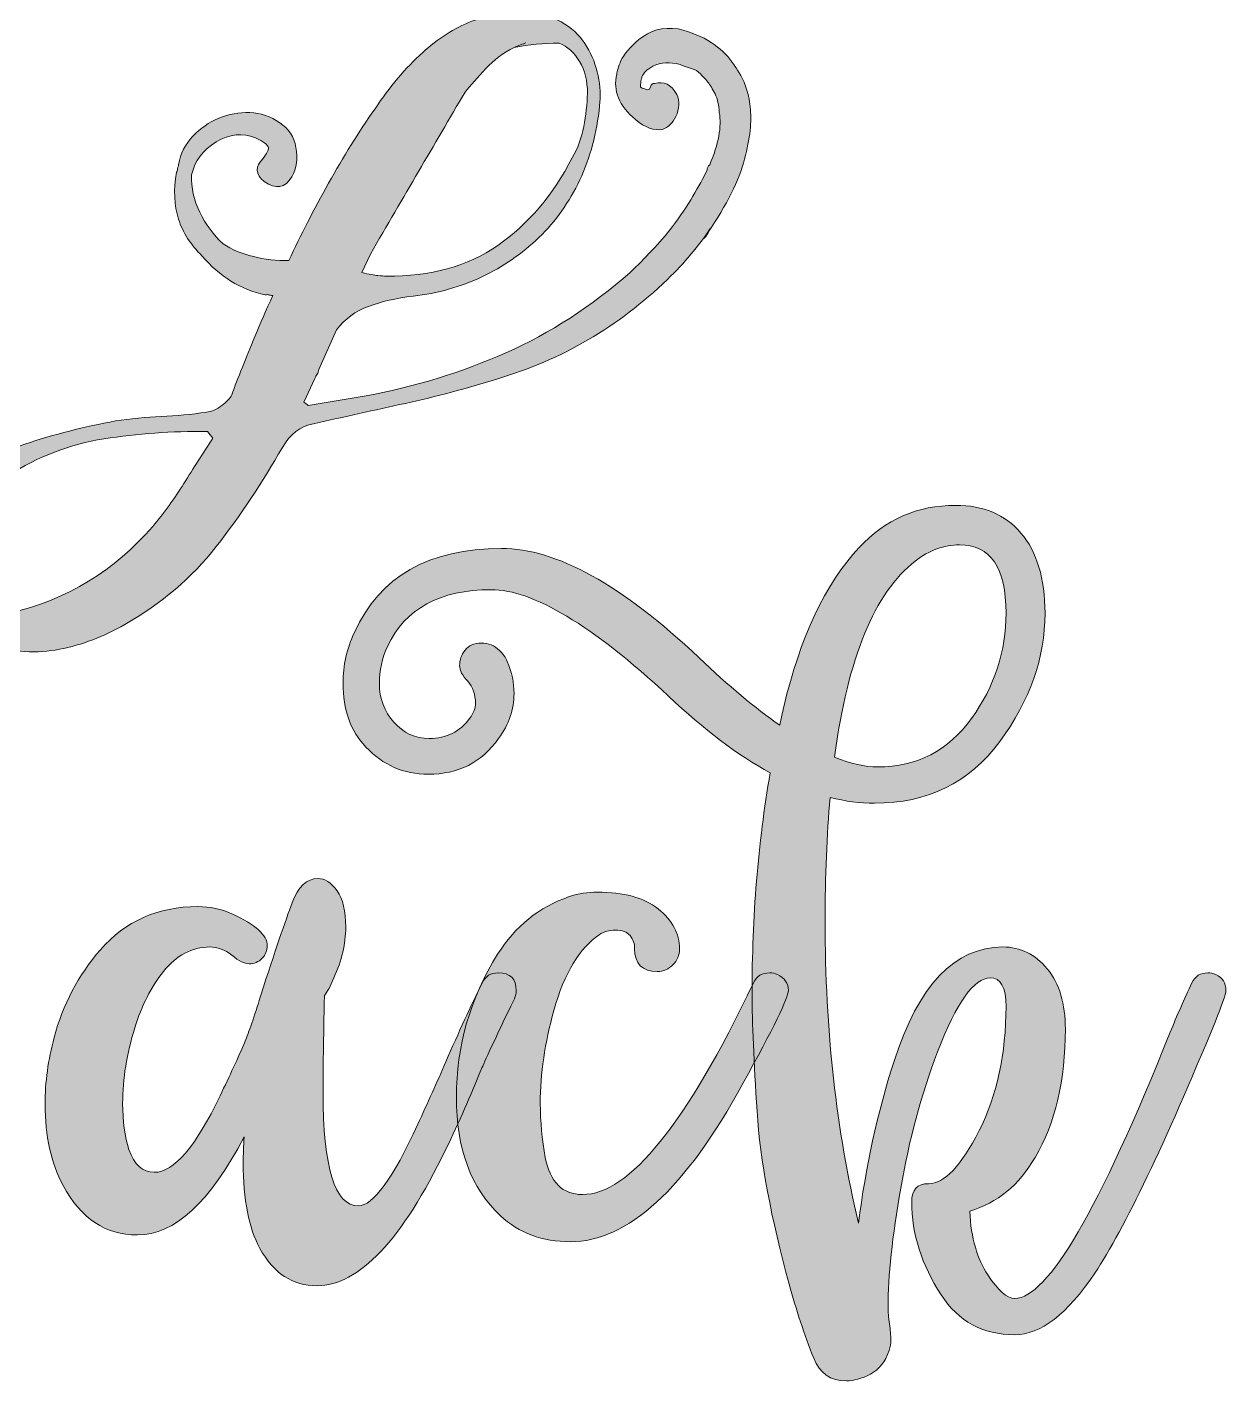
# Model space of a CAD drawing. Header units: inches. Extents: x 0.15 to 5.85, y -5.64 to -0.36.
# Drawn here: x 4.199 to 5.807, y -5.554 to -3.738 of the extents above; entities that cross this region are included whole.
import ezdxf

# ---------------------------------------------------------------- set-up
doc = ezdxf.new("R2010")
doc.units = ezdxf.units.IN
doc.header["$MEASUREMENT"] = 0
doc.layers.add('Layer 1', color=7, linetype='Continuous')

# ---------------------------------------------------------------- blocks, each defined once
blk = doc.blocks.new('block 6')
at = {"layer": 'Layer 1', "true_color": 0x231f20}
h = blk.add_hatch(color=250, dxfattribs=at)
h.dxf.hatch_style = 2
edge = h.paths.add_edge_path()
edge.add_spline(control_points=[(5.2692, -4.9382), (5.2692, -5.0835), (5.2844, -5.2185), (5.3142, -5.3426), (5.3234, -5.2678), (5.3392, -5.1954), (5.3617, -5.1255), (5.3945, -5.0233), (5.4431, -4.9722), (5.5076, -4.9722), (5.5313, -4.9722), (5.5508, -4.9819), (5.5672, -5.0014), (5.5836, -5.0215), (5.5915, -5.0482), (5.5915, -5.0823), (5.5915, -5.151), (5.5782, -5.2082), (5.5508, -5.2544), (5.5295, -5.2915), (5.5003, -5.3152), (5.4632, -5.3267), (5.465, -5.3626), (5.4736, -5.3912), (5.4875, -5.4119), (5.5015, -5.4332), (5.5131, -5.4435), (5.5234, -5.4435), (5.5678, -5.4435), (5.6371, -5.3243), (5.732, -5.0866), (5.7411, -5.0641), (5.7509, -5.0422), (5.7612, -5.0203), (5.7654, -5.0112), (5.7728, -5.0069), (5.7825, -5.0069), (5.7861, -5.0069), (5.7898, -5.0075), (5.7934, -5.0093), (5.8026, -5.0136), (5.8068, -5.0203), (5.8068, -5.0306), (5.8068, -5.0349), (5.8019, -5.0494), (5.7922, -5.0732), (5.7247, -5.2368), (5.6712, -5.3492), (5.6311, -5.4095), (5.594, -5.4648), (5.5581, -5.4922), (5.5234, -5.4922), (5.4809, -5.4922), (5.448, -5.4745), (5.4249, -5.4386), (5.3988, -5.3985), (5.3854, -5.3571), (5.3854, -5.314), (5.3854, -5.2976), (5.3927, -5.2897), (5.4079, -5.2897), (5.4292, -5.2897), (5.4517, -5.2659), (5.476, -5.2185), (5.4997, -5.1717), (5.5119, -5.1157), (5.5119, -5.0519), (5.5119, -5.0263), (5.5046, -5.0136), (5.4906, -5.0136), (5.4693, -5.0136), (5.4456, -5.0464), (5.42, -5.1127), (5.3982, -5.1705), (5.3817, -5.2313), (5.3708, -5.2957), (5.3592, -5.3608), (5.3538, -5.4137), (5.3538, -5.455), (5.3538, -5.4618), (5.3544, -5.469), (5.3556, -5.4775), (5.3568, -5.4861), (5.3574, -5.4934), (5.3574, -5.4988), (5.3574, -5.5037), (5.3568, -5.5086), (5.355, -5.5134), (5.3501, -5.5286), (5.3416, -5.539), (5.3301, -5.5451), (5.3185, -5.5511), (5.3076, -5.5542), (5.2978, -5.5542), (5.2765, -5.5542), (5.2619, -5.5438), (5.254, -5.5238), (5.2413, -5.4915), (5.2303, -5.4587), (5.2212, -5.4246), (5.1969, -5.3365), (5.1823, -5.2586), (5.178, -5.1924), (5.1738, -5.1261), (5.1713, -5.0732), (5.1713, -5.0349), (5.1713, -4.9321), (5.1792, -4.8336), (5.1956, -4.7387), (5.1525, -4.715), (5.1069, -4.6809), (5.0594, -4.6359), (4.9567, -4.5404), (4.877, -4.493), (4.8217, -4.493), (4.7524, -4.493), (4.7061, -4.5186), (4.6824, -4.569), (4.6751, -4.5848), (4.6715, -4.6013), (4.6715, -4.6189), (4.6715, -4.639), (4.6782, -4.6566), (4.6909, -4.6706), (4.7037, -4.6852), (4.7195, -4.6925), (4.7384, -4.6925), (4.7615, -4.6925), (4.7797, -4.6834), (4.7925, -4.6657), (4.798, -4.6584), (4.8004, -4.6517), (4.8004, -4.6456), (4.8004, -4.6335), (4.7967, -4.6238), (4.79, -4.6159), (4.7828, -4.6079), (4.7791, -4.6013), (4.7791, -4.5946), (4.7791, -4.5873), (4.7815, -4.5806), (4.7864, -4.5739), (4.7913, -4.5678), (4.7986, -4.5648), (4.8083, -4.5648), (4.8174, -4.5648), (4.8259, -4.5678), (4.8326, -4.5745), (4.8375, -4.5794), (4.8411, -4.5842), (4.8429, -4.5891), (4.8491, -4.6037), (4.8521, -4.6183), (4.8521, -4.6323), (4.8521, -4.6536), (4.8454, -4.6736), (4.8314, -4.6925), (4.8089, -4.7247), (4.7773, -4.7405), (4.7371, -4.7405), (4.7043, -4.7405), (4.6764, -4.7284), (4.6532, -4.704), (4.6332, -4.6827), (4.6228, -4.6542), (4.6228, -4.6183), (4.6228, -4.5946), (4.6277, -4.5721), (4.638, -4.5502), (4.6721, -4.4754), (4.7378, -4.4377), (4.8351, -4.4377), (4.9086, -4.4377), (4.9968, -4.4863), (5.1002, -4.5842), (5.1397, -4.6219), (5.1756, -4.6517), (5.2084, -4.6749), (5.2103, -4.6663), (5.2121, -4.6584), (5.2139, -4.6499), (5.2358, -4.5569), (5.2692, -4.4857), (5.3148, -4.4365), (5.3501, -4.3988), (5.3933, -4.3799), (5.4444, -4.3799), (5.4815, -4.3799), (5.5107, -4.3921), (5.5319, -4.417), (5.5532, -4.4419), (5.5642, -4.4778), (5.5642, -4.5246), (5.5642, -4.5842), (5.5441, -4.6414), (5.5034, -4.6967), (5.4626, -4.7521), (5.4067, -4.7794), (5.3355, -4.7794), (5.3161, -4.7794), (5.2966, -4.777), (5.2759, -4.7715), (5.2717, -4.8214), (5.2692, -4.8773), (5.2692, -4.9382)], knot_values=[0, 0, 0, 0, 1, 1, 1, 2, 2, 2, 3, 3, 3, 4, 4, 4, 5, 5, 5, 6, 6, 6, 7, 7, 7, 8, 8, 8, 9, 9, 9, 10, 10, 10, 11, 11, 11, 12, 12, 12, 13, 13, 13, 14, 14, 14, 15, 15, 15, 16, 16, 16, 17, 17, 17, 18, 18, 18, 19, 19, 19, 20, 20, 20, 21, 21, 21, 22, 22, 22, 23, 23, 23, 24, 24, 24, 25, 25, 25, 26, 26, 26, 27, 27, 27, 28, 28, 28, 29, 29, 29, 30, 30, 30, 31, 31, 31, 32, 32, 32, 33, 33, 33, 34, 34, 34, 35, 35, 35, 36, 36, 36, 37, 37, 37, 38, 38, 38, 39, 39, 39, 40, 40, 40, 41, 41, 41, 42, 42, 42, 43, 43, 43, 44, 44, 44, 45, 45, 45, 46, 46, 46, 47, 47, 47, 48, 48, 48, 49, 49, 49, 50, 50, 50, 51, 51, 51, 52, 52, 52, 53, 53, 53, 54, 54, 54, 55, 55, 55, 56, 56, 56, 57, 57, 57, 58, 58, 58, 59, 59, 59, 60, 60, 60, 61, 61, 61, 62, 62, 62, 63, 63, 63, 64, 64, 64, 65, 65, 65, 66, 66, 66, 67, 67, 67, 68, 68, 68, 68], degree=3, periodic=1)
edge = h.paths.add_edge_path()
edge.add_spline(control_points=[(5.4493, -4.4328), (5.4292, -4.4328), (5.4091, -4.4401), (5.3902, -4.4547), (5.3355, -4.4973), (5.2997, -4.5842), (5.282, -4.7174), (5.3033, -4.7265), (5.3228, -4.7308), (5.3398, -4.7308), (5.3927, -4.7308), (5.4346, -4.7089), (5.4656, -4.6657), (5.4967, -4.6226), (5.5119, -4.5751), (5.5119, -4.5246), (5.5119, -4.4632), (5.4912, -4.4328), (5.4493, -4.4328)], knot_values=[0, 0, 0, 0, 1, 1, 1, 2, 2, 2, 3, 3, 3, 4, 4, 4, 5, 5, 5, 6, 6, 6, 6], degree=3, periodic=1)
h = blk.add_hatch(color=250, dxfattribs=at)
h.dxf.hatch_style = 2
edge = h.paths.add_edge_path()
edge.add_spline(control_points=[(4.5114, -5.3766), (4.4962, -5.3492), (4.4889, -5.3109), (4.4889, -5.2617), (4.4889, -5.2507), (4.4895, -5.2392), (4.4901, -5.227), (4.4445, -5.3146), (4.3965, -5.3584), (4.3472, -5.3584), (4.3041, -5.3584), (4.2712, -5.3365), (4.2475, -5.2921), (4.2311, -5.2617), (4.2232, -5.2252), (4.2232, -5.1832), (4.2232, -5.1534), (4.2274, -5.1236), (4.2353, -5.0938), (4.2469, -5.0494), (4.2676, -5.0105), (4.2974, -4.9759), (4.3308, -4.9376), (4.374, -4.9181), (4.4281, -4.9181), (4.4445, -4.9181), (4.4597, -4.9211), (4.4737, -4.9278), (4.5053, -4.9424), (4.5212, -4.9564), (4.5212, -4.9704), (4.5212, -4.9771), (4.5187, -4.9825), (4.5145, -4.9874), (4.5096, -4.9923), (4.5035, -4.9947), (4.4968, -4.9947), (4.4908, -4.9947), (4.4828, -4.9911), (4.4737, -4.9832), (4.4646, -4.9759), (4.4543, -4.9722), (4.4439, -4.9722), (4.4202, -4.9722), (4.3995, -4.9832), (4.3819, -5.005), (4.3655, -5.0257), (4.3527, -5.0507), (4.3436, -5.0805), (4.3326, -5.1151), (4.3272, -5.1492), (4.3272, -5.182), (4.3272, -5.2057), (4.3302, -5.2264), (4.3357, -5.244), (4.3424, -5.2641), (4.3539, -5.2744), (4.3697, -5.2744), (4.3959, -5.2744), (4.4251, -5.2404), (4.4579, -5.1717), (4.4707, -5.1449), (4.4822, -5.1206), (4.4914, -5.0987), (4.4962, -5.0872), (4.5035, -5.0665), (4.5126, -5.0367), (4.5315, -4.9777), (4.5455, -4.937), (4.5546, -4.9132), (4.5625, -4.8913), (4.5741, -4.8804), (4.5893, -4.8804), (4.5984, -4.8804), (4.6069, -4.8859), (4.6148, -4.8968), (4.6227, -4.9077), (4.6264, -4.9242), (4.6264, -4.9455), (4.6264, -4.968), (4.6209, -4.9905), (4.6105, -5.0136), (4.6057, -5.0251), (4.6014, -5.033), (4.5978, -5.0373), (4.5966, -5.0963), (4.596, -5.1395), (4.596, -5.1662), (4.596, -5.2684), (4.6117, -5.3194), (4.6434, -5.3194), (4.6628, -5.3194), (4.6896, -5.283), (4.723, -5.21), (4.7358, -5.182), (4.7486, -5.154), (4.7607, -5.1261), (4.7778, -5.0866), (4.7942, -5.0513), (4.8094, -5.0203), (4.8137, -5.0112), (4.821, -5.0069), (4.8307, -5.0069), (4.8471, -5.0069), (4.855, -5.0148), (4.855, -5.0306), (4.855, -5.0342), (4.8544, -5.0379), (4.8526, -5.0416), (4.8264, -5.0957), (4.8118, -5.1273), (4.8082, -5.1364), (4.7942, -5.1711), (4.7784, -5.2069), (4.7607, -5.2434), (4.7018, -5.3657), (4.644, -5.4265), (4.588, -5.4265), (4.5552, -5.4265), (4.5297, -5.4101), (4.5114, -5.3766)], knot_values=[0, 0, 0, 0, 1, 1, 1, 2, 2, 2, 3, 3, 3, 4, 4, 4, 5, 5, 5, 6, 6, 6, 7, 7, 7, 8, 8, 8, 9, 9, 9, 10, 10, 10, 11, 11, 11, 12, 12, 12, 13, 13, 13, 14, 14, 14, 15, 15, 15, 16, 16, 16, 17, 17, 17, 18, 18, 18, 19, 19, 19, 20, 20, 20, 21, 21, 21, 22, 22, 22, 23, 23, 23, 24, 24, 24, 25, 25, 25, 26, 26, 26, 27, 27, 27, 28, 28, 28, 29, 29, 29, 30, 30, 30, 31, 31, 31, 32, 32, 32, 33, 33, 33, 34, 34, 34, 35, 35, 35, 36, 36, 36, 37, 37, 37, 38, 38, 38, 39, 39, 39, 40, 40, 40, 40], degree=3, periodic=1)
h = blk.add_hatch(color=250, dxfattribs=at)
h.dxf.hatch_style = 2
edge = h.paths.add_edge_path()
edge.add_spline(control_points=[(4.8338, -5.3328), (4.7943, -5.2957), (4.7748, -5.2428), (4.7748, -5.1735), (4.7748, -5.1054), (4.793, -5.0416), (4.8301, -4.9819), (4.8539, -4.9442), (4.8855, -4.9187), (4.9262, -4.9047), (4.9384, -4.9005), (4.9512, -4.8986), (4.9639, -4.8986), (4.9986, -4.8986), (5.026, -4.9059), (5.0454, -4.9211), (5.0643, -4.9364), (5.074, -4.9546), (5.074, -4.9746), (5.074, -4.9832), (5.071, -4.9905), (5.0655, -4.9959), (5.0594, -5.002), (5.0521, -5.005), (5.0442, -5.005), (5.0241, -5.005), (5.0138, -4.9947), (5.0138, -4.9746), (5.0138, -4.968), (5.012, -4.9625), (5.0077, -4.957), (5.0035, -4.9521), (4.9974, -4.9497), (4.9882, -4.9497), (4.9797, -4.9497), (4.9725, -4.9515), (4.9663, -4.9558), (4.9402, -4.9734), (4.9195, -5.0069), (4.9056, -5.0573), (4.8934, -5.1005), (4.8873, -5.1425), (4.8873, -5.182), (4.8873, -5.2063), (4.8897, -5.2307), (4.894, -5.2544), (4.9007, -5.2878), (4.9171, -5.3042), (4.9439, -5.3042), (5.0065, -5.3042), (5.0831, -5.2094), (5.1731, -5.0203), (5.1774, -5.0112), (5.1847, -5.0069), (5.195, -5.0069), (5.1987, -5.0069), (5.2023, -5.0075), (5.2053, -5.0093), (5.2151, -5.0136), (5.22, -5.0209), (5.22, -5.0306), (5.22, -5.0397), (5.1999, -5.0817), (5.1591, -5.1552), (5.0819, -5.2969), (5.0047, -5.3675), (4.9274, -5.3675), (4.8903, -5.3675), (4.8587, -5.3559), (4.8338, -5.3328)], knot_values=[0, 0, 0, 0, 1, 1, 1, 2, 2, 2, 3, 3, 3, 4, 4, 4, 5, 5, 5, 6, 6, 6, 7, 7, 7, 8, 8, 8, 9, 9, 9, 10, 10, 10, 11, 11, 11, 12, 12, 12, 13, 13, 13, 14, 14, 14, 15, 15, 15, 16, 16, 16, 17, 17, 17, 18, 18, 18, 19, 19, 19, 20, 20, 20, 21, 21, 21, 22, 22, 22, 23, 23, 23, 23], degree=3, periodic=1)
at = {"layer": 'Layer 1', "lineweight": 0}
for points, knots in [([(5.2692, -4.9382), (5.2692, -5.0835), (5.2844, -5.2185), (5.3142, -5.3426), (5.3234, -5.2678), (5.3392, -5.1954), (5.3617, -5.1255), (5.3945, -5.0233), (5.4431, -4.9722), (5.5076, -4.9722), (5.5313, -4.9722), (5.5508, -4.9819), (5.5672, -5.0014), (5.5836, -5.0215), (5.5915, -5.0482), (5.5915, -5.0823), (5.5915, -5.151), (5.5782, -5.2082), (5.5508, -5.2544), (5.5295, -5.2915), (5.5003, -5.3152), (5.4632, -5.3267), (5.465, -5.3626), (5.4736, -5.3912), (5.4875, -5.4119), (5.5015, -5.4332), (5.5131, -5.4435), (5.5234, -5.4435), (5.5678, -5.4435), (5.6371, -5.3243), (5.732, -5.0866), (5.7411, -5.0641), (5.7509, -5.0422), (5.7612, -5.0203), (5.7654, -5.0112), (5.7728, -5.0069), (5.7825, -5.0069), (5.7861, -5.0069), (5.7898, -5.0075), (5.7934, -5.0093), (5.8026, -5.0136), (5.8068, -5.0203), (5.8068, -5.0306), (5.8068, -5.0349), (5.8019, -5.0494), (5.7922, -5.0732), (5.7247, -5.2368), (5.6712, -5.3492), (5.6311, -5.4095), (5.594, -5.4648), (5.5581, -5.4922), (5.5234, -5.4922), (5.4809, -5.4922), (5.448, -5.4745), (5.4249, -5.4386), (5.3988, -5.3985), (5.3854, -5.3571), (5.3854, -5.314), (5.3854, -5.2976), (5.3927, -5.2897), (5.4079, -5.2897), (5.4292, -5.2897), (5.4517, -5.2659), (5.476, -5.2185), (5.4997, -5.1717), (5.5119, -5.1157), (5.5119, -5.0519), (5.5119, -5.0263), (5.5046, -5.0136), (5.4906, -5.0136), (5.4693, -5.0136), (5.4456, -5.0464), (5.42, -5.1127), (5.3982, -5.1705), (5.3817, -5.2313), (5.3708, -5.2957), (5.3592, -5.3608), (5.3538, -5.4137), (5.3538, -5.455), (5.3538, -5.4618), (5.3544, -5.469), (5.3556, -5.4775), (5.3568, -5.4861), (5.3574, -5.4934), (5.3574, -5.4988), (5.3574, -5.5037), (5.3568, -5.5086), (5.355, -5.5134), (5.3501, -5.5286), (5.3416, -5.539), (5.3301, -5.5451), (5.3185, -5.5511), (5.3076, -5.5542), (5.2978, -5.5542), (5.2765, -5.5542), (5.2619, -5.5438), (5.254, -5.5238), (5.2413, -5.4915), (5.2303, -5.4587), (5.2212, -5.4246), (5.1969, -5.3365), (5.1823, -5.2586), (5.178, -5.1924), (5.1738, -5.1261), (5.1713, -5.0732), (5.1713, -5.0349), (5.1713, -4.9321), (5.1792, -4.8336), (5.1956, -4.7387), (5.1525, -4.715), (5.1069, -4.6809), (5.0594, -4.6359), (4.9567, -4.5404), (4.877, -4.493), (4.8217, -4.493), (4.7524, -4.493), (4.7061, -4.5186), (4.6824, -4.569), (4.6751, -4.5848), (4.6715, -4.6013), (4.6715, -4.6189), (4.6715, -4.639), (4.6782, -4.6566), (4.6909, -4.6706), (4.7037, -4.6852), (4.7195, -4.6925), (4.7384, -4.6925), (4.7615, -4.6925), (4.7797, -4.6834), (4.7925, -4.6657), (4.798, -4.6584), (4.8004, -4.6517), (4.8004, -4.6456), (4.8004, -4.6335), (4.7967, -4.6238), (4.79, -4.6159), (4.7828, -4.6079), (4.7791, -4.6013), (4.7791, -4.5946), (4.7791, -4.5873), (4.7815, -4.5806), (4.7864, -4.5739), (4.7913, -4.5678), (4.7986, -4.5648), (4.8083, -4.5648), (4.8174, -4.5648), (4.8259, -4.5678), (4.8326, -4.5745), (4.8375, -4.5794), (4.8411, -4.5842), (4.8429, -4.5891), (4.8491, -4.6037), (4.8521, -4.6183), (4.8521, -4.6323), (4.8521, -4.6536), (4.8454, -4.6736), (4.8314, -4.6925), (4.8089, -4.7247), (4.7773, -4.7405), (4.7371, -4.7405), (4.7043, -4.7405), (4.6764, -4.7284), (4.6532, -4.704), (4.6332, -4.6827), (4.6228, -4.6542), (4.6228, -4.6183), (4.6228, -4.5946), (4.6277, -4.5721), (4.638, -4.5502), (4.6721, -4.4754), (4.7378, -4.4377), (4.8351, -4.4377), (4.9086, -4.4377), (4.9968, -4.4863), (5.1002, -4.5842), (5.1397, -4.6219), (5.1756, -4.6517), (5.2084, -4.6749), (5.2103, -4.6663), (5.2121, -4.6584), (5.2139, -4.6499), (5.2358, -4.5569), (5.2692, -4.4857), (5.3148, -4.4365), (5.3501, -4.3988), (5.3933, -4.3799), (5.4444, -4.3799), (5.4815, -4.3799), (5.5107, -4.3921), (5.5319, -4.417), (5.5532, -4.4419), (5.5642, -4.4778), (5.5642, -4.5246), (5.5642, -4.5842), (5.5441, -4.6414), (5.5034, -4.6967), (5.4626, -4.7521), (5.4067, -4.7794), (5.3355, -4.7794), (5.3161, -4.7794), (5.2966, -4.777), (5.2759, -4.7715), (5.2717, -4.8214), (5.2692, -4.8773), (5.2692, -4.9382)], [0, 0, 0, 0, 1, 1, 1, 2, 2, 2, 3, 3, 3, 4, 4, 4, 5, 5, 5, 6, 6, 6, 7, 7, 7, 8, 8, 8, 9, 9, 9, 10, 10, 10, 11, 11, 11, 12, 12, 12, 13, 13, 13, 14, 14, 14, 15, 15, 15, 16, 16, 16, 17, 17, 17, 18, 18, 18, 19, 19, 19, 20, 20, 20, 21, 21, 21, 22, 22, 22, 23, 23, 23, 24, 24, 24, 25, 25, 25, 26, 26, 26, 27, 27, 27, 28, 28, 28, 29, 29, 29, 30, 30, 30, 31, 31, 31, 32, 32, 32, 33, 33, 33, 34, 34, 34, 35, 35, 35, 36, 36, 36, 37, 37, 37, 38, 38, 38, 39, 39, 39, 40, 40, 40, 41, 41, 41, 42, 42, 42, 43, 43, 43, 44, 44, 44, 45, 45, 45, 46, 46, 46, 47, 47, 47, 48, 48, 48, 49, 49, 49, 50, 50, 50, 51, 51, 51, 52, 52, 52, 53, 53, 53, 54, 54, 54, 55, 55, 55, 56, 56, 56, 57, 57, 57, 58, 58, 58, 59, 59, 59, 60, 60, 60, 61, 61, 61, 62, 62, 62, 63, 63, 63, 64, 64, 64, 65, 65, 65, 66, 66, 66, 67, 67, 67, 68, 68, 68, 68]), ([(5.4493, -4.4328), (5.4292, -4.4328), (5.4091, -4.4401), (5.3902, -4.4547), (5.3355, -4.4973), (5.2997, -4.5842), (5.282, -4.7174), (5.3033, -4.7265), (5.3228, -4.7308), (5.3398, -4.7308), (5.3927, -4.7308), (5.4346, -4.7089), (5.4656, -4.6657), (5.4967, -4.6226), (5.5119, -4.5751), (5.5119, -4.5246), (5.5119, -4.4632), (5.4912, -4.4328), (5.4493, -4.4328)], [0, 0, 0, 0, 1, 1, 1, 2, 2, 2, 3, 3, 3, 4, 4, 4, 5, 5, 5, 6, 6, 6, 6]), ([(4.5114, -5.3766), (4.4962, -5.3492), (4.4889, -5.3109), (4.4889, -5.2617), (4.4889, -5.2507), (4.4895, -5.2392), (4.4901, -5.227), (4.4445, -5.3146), (4.3965, -5.3584), (4.3472, -5.3584), (4.3041, -5.3584), (4.2712, -5.3365), (4.2475, -5.2921), (4.2311, -5.2617), (4.2232, -5.2252), (4.2232, -5.1832), (4.2232, -5.1534), (4.2274, -5.1236), (4.2353, -5.0938), (4.2469, -5.0494), (4.2676, -5.0105), (4.2974, -4.9759), (4.3308, -4.9376), (4.374, -4.9181), (4.4281, -4.9181), (4.4445, -4.9181), (4.4597, -4.9211), (4.4737, -4.9278), (4.5053, -4.9424), (4.5212, -4.9564), (4.5212, -4.9704), (4.5212, -4.9771), (4.5187, -4.9825), (4.5145, -4.9874), (4.5096, -4.9923), (4.5035, -4.9947), (4.4968, -4.9947), (4.4908, -4.9947), (4.4828, -4.9911), (4.4737, -4.9832), (4.4646, -4.9759), (4.4543, -4.9722), (4.4439, -4.9722), (4.4202, -4.9722), (4.3995, -4.9832), (4.3819, -5.005), (4.3655, -5.0257), (4.3527, -5.0507), (4.3436, -5.0805), (4.3326, -5.1151), (4.3272, -5.1492), (4.3272, -5.182), (4.3272, -5.2057), (4.3302, -5.2264), (4.3357, -5.244), (4.3424, -5.2641), (4.3539, -5.2744), (4.3697, -5.2744), (4.3959, -5.2744), (4.4251, -5.2404), (4.4579, -5.1717), (4.4707, -5.1449), (4.4822, -5.1206), (4.4914, -5.0987), (4.4962, -5.0872), (4.5035, -5.0665), (4.5126, -5.0367), (4.5315, -4.9777), (4.5455, -4.937), (4.5546, -4.9132), (4.5625, -4.8913), (4.5741, -4.8804), (4.5893, -4.8804), (4.5984, -4.8804), (4.6069, -4.8859), (4.6148, -4.8968), (4.6227, -4.9077), (4.6264, -4.9242), (4.6264, -4.9455), (4.6264, -4.968), (4.6209, -4.9905), (4.6105, -5.0136), (4.6057, -5.0251), (4.6014, -5.033), (4.5978, -5.0373), (4.5966, -5.0963), (4.596, -5.1395), (4.596, -5.1662), (4.596, -5.2684), (4.6117, -5.3194), (4.6434, -5.3194), (4.6628, -5.3194), (4.6896, -5.283), (4.723, -5.21), (4.7358, -5.182), (4.7486, -5.154), (4.7607, -5.1261), (4.7778, -5.0866), (4.7942, -5.0513), (4.8094, -5.0203), (4.8137, -5.0112), (4.821, -5.0069), (4.8307, -5.0069), (4.8471, -5.0069), (4.855, -5.0148), (4.855, -5.0306), (4.855, -5.0342), (4.8544, -5.0379), (4.8526, -5.0416), (4.8264, -5.0957), (4.8118, -5.1273), (4.8082, -5.1364), (4.7942, -5.1711), (4.7784, -5.2069), (4.7607, -5.2434), (4.7018, -5.3657), (4.644, -5.4265), (4.588, -5.4265), (4.5552, -5.4265), (4.5297, -5.4101), (4.5114, -5.3766)], [0, 0, 0, 0, 1, 1, 1, 2, 2, 2, 3, 3, 3, 4, 4, 4, 5, 5, 5, 6, 6, 6, 7, 7, 7, 8, 8, 8, 9, 9, 9, 10, 10, 10, 11, 11, 11, 12, 12, 12, 13, 13, 13, 14, 14, 14, 15, 15, 15, 16, 16, 16, 17, 17, 17, 18, 18, 18, 19, 19, 19, 20, 20, 20, 21, 21, 21, 22, 22, 22, 23, 23, 23, 24, 24, 24, 25, 25, 25, 26, 26, 26, 27, 27, 27, 28, 28, 28, 29, 29, 29, 30, 30, 30, 31, 31, 31, 32, 32, 32, 33, 33, 33, 34, 34, 34, 35, 35, 35, 36, 36, 36, 37, 37, 37, 38, 38, 38, 39, 39, 39, 40, 40, 40, 40]), ([(4.8338, -5.3328), (4.7943, -5.2957), (4.7748, -5.2428), (4.7748, -5.1735), (4.7748, -5.1054), (4.793, -5.0416), (4.8301, -4.9819), (4.8539, -4.9442), (4.8855, -4.9187), (4.9262, -4.9047), (4.9384, -4.9005), (4.9512, -4.8986), (4.9639, -4.8986), (4.9986, -4.8986), (5.026, -4.9059), (5.0454, -4.9211), (5.0643, -4.9364), (5.074, -4.9546), (5.074, -4.9746), (5.074, -4.9832), (5.071, -4.9905), (5.0655, -4.9959), (5.0594, -5.002), (5.0521, -5.005), (5.0442, -5.005), (5.0241, -5.005), (5.0138, -4.9947), (5.0138, -4.9746), (5.0138, -4.968), (5.012, -4.9625), (5.0077, -4.957), (5.0035, -4.9521), (4.9974, -4.9497), (4.9882, -4.9497), (4.9797, -4.9497), (4.9725, -4.9515), (4.9663, -4.9558), (4.9402, -4.9734), (4.9195, -5.0069), (4.9056, -5.0573), (4.8934, -5.1005), (4.8873, -5.1425), (4.8873, -5.182), (4.8873, -5.2063), (4.8897, -5.2307), (4.894, -5.2544), (4.9007, -5.2878), (4.9171, -5.3042), (4.9439, -5.3042), (5.0065, -5.3042), (5.0831, -5.2094), (5.1731, -5.0203), (5.1774, -5.0112), (5.1847, -5.0069), (5.195, -5.0069), (5.1987, -5.0069), (5.2023, -5.0075), (5.2053, -5.0093), (5.2151, -5.0136), (5.22, -5.0209), (5.22, -5.0306), (5.22, -5.0397), (5.1999, -5.0817), (5.1591, -5.1552), (5.0819, -5.2969), (5.0047, -5.3675), (4.9274, -5.3675), (4.8903, -5.3675), (4.8587, -5.3559), (4.8338, -5.3328)], [0, 0, 0, 0, 1, 1, 1, 2, 2, 2, 3, 3, 3, 4, 4, 4, 5, 5, 5, 6, 6, 6, 7, 7, 7, 8, 8, 8, 9, 9, 9, 10, 10, 10, 11, 11, 11, 12, 12, 12, 13, 13, 13, 14, 14, 14, 15, 15, 15, 16, 16, 16, 17, 17, 17, 18, 18, 18, 19, 19, 19, 20, 20, 20, 21, 21, 21, 22, 22, 22, 23, 23, 23, 23])]:
    blk.add_open_spline(points, degree=3, knots=knots, dxfattribs=at)
blk = doc.blocks.new('block 2')
at = {"layer": 'Layer 1', "true_color": 0x231f20}
h = blk.add_hatch(color=250, dxfattribs=at)
h.dxf.hatch_style = 2
edge = h.paths.add_edge_path()
edge.add_spline(control_points=[(5.0723, -3.741), (5.0899, -3.7452), (5.1045, -3.7512), (5.1163, -3.759), (5.1281, -3.7668), (5.1374, -3.7755), (5.1442, -3.785), (5.1455, -3.7865), (5.1495, -3.7927), (5.1562, -3.8035), (5.1629, -3.8144), (5.1672, -3.8296), (5.1691, -3.849), (5.1709, -3.8685), (5.1678, -3.8925), (5.1597, -3.9211), (5.1515, -3.9498), (5.1339, -3.9834), (5.1066, -4.0218), (5.1089, -4.0199), (5.1106, -4.0178), (5.1118, -4.0155), (5.113, -4.0132), (5.114, -4.0111), (5.1149, -4.009), (5.1, -4.032), (5.0809, -4.0546), (5.0578, -4.0768), (4.992, -4.1405), (4.9157, -4.185), (4.8289, -4.2105), (4.7886, -4.2231), (4.7478, -4.234), (4.7064, -4.2431), (4.665, -4.2522), (4.624, -4.2613), (4.5832, -4.2704), (4.5657, -4.2739), (4.5518, -4.2845), (4.5414, -4.3022), (4.5149, -4.3491), (4.4853, -4.3934), (4.4527, -4.4352), (4.4201, -4.4771), (4.3792, -4.5119), (4.3301, -4.5396), (4.3019, -4.556), (4.2728, -4.5671), (4.2426, -4.5729), (4.2125, -4.5788), (4.1806, -4.5769), (4.1469, -4.5673), (4.1241, -4.56), (4.1055, -4.549), (4.0912, -4.5344), (4.0768, -4.5198), (4.067, -4.5034), (4.0615, -4.485), (4.0561, -4.4667), (4.0559, -4.4474), (4.061, -4.4271), (4.0661, -4.4068), (4.0762, -4.3877), (4.0914, -4.3696), (4.1218, -4.3348), (4.1566, -4.3109), (4.1959, -4.2978), (4.2352, -4.2848), (4.2759, -4.2744), (4.3178, -4.2667), (4.3381, -4.2635), (4.3584, -4.2616), (4.3788, -4.2608), (4.3992, -4.26), (4.4195, -4.258), (4.4398, -4.2548), (4.4467, -4.254), (4.4535, -4.2511), (4.4601, -4.2461), (4.4667, -4.2411), (4.4712, -4.2363), (4.4737, -4.2317), (4.4773, -4.2209), (4.482, -4.2086), (4.488, -4.1945), (4.4924, -4.1832), (4.498, -4.1692), (4.5048, -4.1525), (4.5117, -4.1358), (4.5196, -4.1179), (4.5288, -4.0986), (4.526, -4.0984), (4.5242, -4.098), (4.5232, -4.0976), (4.5222, -4.0972), (4.5206, -4.0972), (4.5185, -4.0977), (4.4853, -4.0903), (4.4571, -4.0729), (4.4338, -4.0455), (4.4184, -4.0305), (4.4079, -4.0139), (4.4021, -3.9959), (4.3963, -3.9779), (4.3954, -3.9569), (4.3994, -3.9331), (4.4001, -3.9325), (4.4006, -3.9308), (4.4008, -3.9281), (4.4009, -3.9267), (4.4011, -3.9259), (4.4015, -3.9255), (4.4019, -3.9252), (4.4021, -3.9244), (4.4022, -3.923), (4.4048, -3.9081), (4.4112, -3.8953), (4.4213, -3.8848), (4.4315, -3.8742), (4.4431, -3.8662), (4.4563, -3.8607), (4.4695, -3.8552), (4.4833, -3.8527), (4.4978, -3.8531), (4.5122, -3.8536), (4.5256, -3.8581), (4.538, -3.8667), (4.5498, -3.8746), (4.5571, -3.8856), (4.5597, -3.9), (4.5623, -3.9143), (4.5604, -3.9274), (4.554, -3.9393), (4.5452, -3.9545), (4.5329, -3.9566), (4.5172, -3.9457), (4.505, -3.9358), (4.5044, -3.9254), (4.5156, -3.9145), (4.5203, -3.908), (4.5227, -3.9034), (4.5229, -3.9006), (4.5219, -3.8964), (4.516, -3.8918), (4.5054, -3.8868), (4.4881, -3.8799), (4.4705, -3.8818), (4.4527, -3.8924), (4.435, -3.9031), (4.424, -3.9179), (4.4197, -3.9368), (4.4191, -3.954), (4.4227, -3.9707), (4.4307, -3.9868), (4.4387, -4.003), (4.4491, -4.0171), (4.462, -4.0291), (4.4738, -4.037), (4.4872, -4.0427), (4.5025, -4.0463), (4.5177, -4.05), (4.5335, -4.0518), (4.5501, -4.0517), (4.5659, -4.0178), (4.5837, -3.9832), (4.6034, -3.9479), (4.6231, -3.9126), (4.6438, -3.8793), (4.6657, -3.848), (4.6852, -3.8185), (4.7066, -3.7934), (4.7296, -3.7725), (4.7497, -3.7541), (4.7717, -3.7402), (4.7955, -3.7307), (4.8194, -3.7213), (4.845, -3.7176), (4.8724, -3.7198), (4.8915, -3.7213), (4.9075, -3.7262), (4.9203, -3.7345), (4.9331, -3.7427), (4.9429, -3.7529), (4.9499, -3.7648), (4.9569, -3.7767), (4.9619, -3.7897), (4.9649, -3.8037), (4.9679, -3.8177), (4.9685, -3.8312), (4.9668, -3.8442), (4.9632, -3.8804), (4.9544, -3.9135), (4.9403, -3.9434), (4.9262, -3.9733), (4.9079, -3.999), (4.8855, -4.0206), (4.8631, -4.0423), (4.8375, -4.0599), (4.8089, -4.0734), (4.7803, -4.087), (4.7496, -4.0956), (4.7169, -4.0992), (4.6939, -4.1022), (4.6739, -4.1068), (4.6568, -4.113), (4.6398, -4.1192), (4.6255, -4.1298), (4.614, -4.1447), (4.614, -4.1447), (4.5901, -4.1976), (4.5901, -4.1976), (4.5899, -4.2003), (4.5892, -4.2025), (4.588, -4.2041), (4.5869, -4.2058), (4.5859, -4.2076), (4.585, -4.2096), (4.585, -4.2096), (4.5701, -4.2415), (4.5701, -4.2415), (4.572, -4.2423), (4.574, -4.2438), (4.5759, -4.246), (4.5759, -4.246), (4.6513, -4.2335), (4.6513, -4.2335), (4.7185, -4.221), (4.7818, -4.2016), (4.8411, -4.1753), (4.9003, -4.149), (4.956, -4.1131), (5.0079, -4.0677), (5.0176, -4.0581), (5.0273, -4.0482), (5.0371, -4.038), (5.0469, -4.0277), (5.056, -4.0171), (5.0645, -4.006), (5.0753, -3.9917), (5.0845, -3.9782), (5.092, -3.9654), (5.0996, -3.9525), (5.1059, -3.9408), (5.1109, -3.9302), (5.1111, -3.9274), (5.1123, -3.9251), (5.1145, -3.9232), (5.1264, -3.8952), (5.1307, -3.8718), (5.1274, -3.8529), (5.1268, -3.8432), (5.1249, -3.835), (5.1217, -3.8281), (5.1184, -3.8214), (5.1152, -3.8161), (5.112, -3.8124), (5.1102, -3.8102), (5.1081, -3.8078), (5.1059, -3.8052), (5.1037, -3.8026), (5.1006, -3.7998), (5.0968, -3.7967), (5.0928, -3.795), (5.0891, -3.7937), (5.0857, -3.7927), (5.0823, -3.7918), (5.0786, -3.7904), (5.0747, -3.7887), (5.0612, -3.7849), (5.0491, -3.7856), (5.0383, -3.791), (5.0304, -3.7952), (5.0255, -3.8), (5.0237, -3.8053), (5.0236, -3.8067), (5.0233, -3.8075), (5.023, -3.8078), (5.0226, -3.8082), (5.0224, -3.809), (5.0223, -3.8104), (5.0223, -3.8104), (5.0216, -3.8186), (5.0216, -3.8186), (5.0229, -3.8201), (5.0249, -3.8209), (5.0276, -3.8211), (5.0302, -3.8227), (5.0323, -3.8229), (5.0338, -3.8216), (5.0338, -3.8216), (5.035, -3.8186), (5.035, -3.8186), (5.036, -3.8153), (5.0379, -3.8137), (5.0406, -3.8139), (5.0532, -3.8108), (5.0629, -3.8154), (5.0695, -3.8276), (5.0695, -3.8276), (5.0704, -3.8287), (5.0704, -3.8287), (5.0745, -3.838), (5.074, -3.848), (5.0691, -3.8586), (5.0649, -3.8672), (5.0589, -3.8729), (5.0512, -3.8757), (5.04, -3.8776), (5.0279, -3.8732), (5.015, -3.8625), (4.993, -3.8442), (4.9846, -3.8239), (4.9899, -3.8016), (4.9902, -3.7975), (4.9921, -3.7914), (4.9955, -3.7834), (4.9996, -3.7748), (5.0076, -3.7654), (5.0194, -3.7553), (5.0342, -3.7427), (5.0518, -3.738), (5.0723, -3.741)], knot_values=[0, 0, 0, 0, 1, 1, 1, 2, 2, 2, 3, 3, 3, 4, 4, 4, 5, 5, 5, 6, 6, 6, 7, 7, 7, 8, 8, 8, 9, 9, 9, 10, 10, 10, 11, 11, 11, 12, 12, 12, 13, 13, 13, 14, 14, 14, 15, 15, 15, 16, 16, 16, 17, 17, 17, 18, 18, 18, 19, 19, 19, 20, 20, 20, 21, 21, 21, 22, 22, 22, 23, 23, 23, 24, 24, 24, 25, 25, 25, 26, 26, 26, 27, 27, 27, 28, 28, 28, 29, 29, 29, 30, 30, 30, 31, 31, 31, 32, 32, 32, 33, 33, 33, 34, 34, 34, 35, 35, 35, 36, 36, 36, 37, 37, 37, 38, 38, 38, 39, 39, 39, 40, 40, 40, 41, 41, 41, 42, 42, 42, 43, 43, 43, 44, 44, 44, 45, 45, 45, 46, 46, 46, 47, 47, 47, 48, 48, 48, 49, 49, 49, 50, 50, 50, 51, 51, 51, 52, 52, 52, 53, 53, 53, 54, 54, 54, 55, 55, 55, 56, 56, 56, 57, 57, 57, 58, 58, 58, 59, 59, 59, 60, 60, 60, 61, 61, 61, 62, 62, 62, 63, 63, 63, 64, 64, 64, 65, 65, 65, 66, 66, 66, 67, 67, 67, 68, 68, 68, 69, 69, 69, 70, 70, 70, 71, 71, 71, 72, 72, 72, 73, 73, 73, 74, 74, 74, 75, 75, 75, 76, 76, 76, 77, 77, 77, 78, 78, 78, 79, 79, 79, 80, 80, 80, 81, 81, 81, 82, 82, 82, 83, 83, 83, 84, 84, 84, 85, 85, 85, 86, 86, 86, 87, 87, 87, 88, 88, 88, 89, 89, 89, 90, 90, 90, 91, 91, 91, 92, 92, 92, 93, 93, 93, 94, 94, 94, 95, 95, 95, 96, 96, 96, 97, 97, 97, 98, 98, 98, 99, 99, 99, 100, 100, 100, 101, 101, 101, 102, 102, 102, 103, 103, 103, 104, 104, 104, 105, 105, 105, 106, 106, 106, 107, 107, 107, 107], degree=3, periodic=1)
edge = h.paths.add_edge_path()
edge.add_spline(control_points=[(4.3675, -4.4082), (4.3827, -4.3902), (4.3967, -4.3709), (4.4094, -4.3506), (4.422, -4.3302), (4.435, -4.3099), (4.4483, -4.2896), (4.4483, -4.2896), (4.4408, -4.2807), (4.4408, -4.2807), (4.3933, -4.2804), (4.347, -4.2837), (4.302, -4.2908), (4.2569, -4.2979), (4.2141, -4.3143), (4.1734, -4.3399), (4.1545, -4.3522), (4.1374, -4.3662), (4.122, -4.3818), (4.1066, -4.3975), (4.0966, -4.4176), (4.0919, -4.442), (4.0874, -4.4713), (4.0934, -4.494), (4.1097, -4.5101), (4.126, -4.5262), (4.1485, -4.5309), (4.1773, -4.5243), (4.2525, -4.5062), (4.3159, -4.4675), (4.3675, -4.4082)], knot_values=[0, 0, 0, 0, 1, 1, 1, 2, 2, 2, 3, 3, 3, 4, 4, 4, 5, 5, 5, 6, 6, 6, 7, 7, 7, 8, 8, 8, 9, 9, 9, 10, 10, 10, 10], degree=3, periodic=1)
edge = h.paths.add_edge_path()
edge.add_spline(control_points=[(4.6481, -4.0678), (4.6576, -4.0699), (4.6647, -4.0712), (4.6695, -4.0716), (4.6743, -4.072), (4.678, -4.0723), (4.6808, -4.0725), (4.74, -4.0731), (4.7899, -4.0593), (4.8304, -4.0312), (4.8709, -4.0031), (4.9042, -3.9639), (4.9302, -3.9136), (4.9375, -3.9011), (4.9425, -3.8872), (4.9455, -3.8719), (4.9484, -3.8567), (4.9501, -3.8418), (4.9506, -3.8274), (4.9506, -3.8108), (4.947, -3.7966), (4.9401, -3.7847), (4.9331, -3.7727), (4.9239, -3.7646), (4.9125, -3.7602), (4.8919, -3.76), (4.8718, -3.7618), (4.8521, -3.7657), (4.855, -3.7646), (4.8579, -3.7634), (4.8607, -3.7623), (4.8636, -3.7611), (4.866, -3.7603), (4.8681, -3.7598), (4.866, -3.7603), (4.8636, -3.7611), (4.8607, -3.7623), (4.8579, -3.7634), (4.855, -3.7646), (4.8521, -3.7657), (4.8378, -3.7729), (4.8251, -3.7824), (4.8142, -3.7942), (4.8033, -3.8061), (4.794, -3.8166), (4.7864, -3.8256), (4.7656, -3.8612), (4.7448, -3.8967), (4.724, -3.9323), (4.7033, -3.9678), (4.6817, -4.0047), (4.6594, -4.0429), (4.6594, -4.0429), (4.6481, -4.0678), (4.6481, -4.0678)], knot_values=[0, 0, 0, 0, 1, 1, 1, 2, 2, 2, 3, 3, 3, 4, 4, 4, 5, 5, 5, 6, 6, 6, 7, 7, 7, 8, 8, 8, 9, 9, 9, 10, 10, 10, 11, 11, 11, 12, 12, 12, 13, 13, 13, 14, 14, 14, 15, 15, 15, 16, 16, 16, 17, 17, 17, 18, 18, 18, 18], degree=3, periodic=1)
at = {"layer": 'Layer 1', "lineweight": 0}
for points, knots in [([(5.0723, -3.741), (5.0899, -3.7452), (5.1045, -3.7512), (5.1163, -3.759), (5.1281, -3.7668), (5.1374, -3.7755), (5.1442, -3.785), (5.1455, -3.7865), (5.1495, -3.7927), (5.1562, -3.8035), (5.1629, -3.8144), (5.1672, -3.8296), (5.1691, -3.849), (5.1709, -3.8685), (5.1678, -3.8925), (5.1597, -3.9211), (5.1515, -3.9498), (5.1339, -3.9834), (5.1066, -4.0218), (5.1089, -4.0199), (5.1106, -4.0178), (5.1118, -4.0155), (5.113, -4.0132), (5.114, -4.0111), (5.1149, -4.009), (5.1, -4.032), (5.0809, -4.0546), (5.0578, -4.0768), (4.992, -4.1405), (4.9157, -4.185), (4.8289, -4.2105), (4.7886, -4.2231), (4.7478, -4.234), (4.7064, -4.2431), (4.665, -4.2522), (4.624, -4.2613), (4.5832, -4.2704), (4.5657, -4.2739), (4.5518, -4.2845), (4.5414, -4.3022), (4.5149, -4.3491), (4.4853, -4.3934), (4.4527, -4.4352), (4.4201, -4.4771), (4.3792, -4.5119), (4.3301, -4.5396), (4.3019, -4.556), (4.2728, -4.5671), (4.2426, -4.5729), (4.2125, -4.5788), (4.1806, -4.5769), (4.1469, -4.5673), (4.1241, -4.56), (4.1055, -4.549), (4.0912, -4.5344), (4.0768, -4.5198), (4.067, -4.5034), (4.0615, -4.485), (4.0561, -4.4667), (4.0559, -4.4474), (4.061, -4.4271), (4.0661, -4.4068), (4.0762, -4.3877), (4.0914, -4.3696), (4.1218, -4.3348), (4.1566, -4.3109), (4.1959, -4.2978), (4.2352, -4.2848), (4.2759, -4.2744), (4.3178, -4.2667), (4.3381, -4.2635), (4.3584, -4.2616), (4.3788, -4.2608), (4.3992, -4.26), (4.4195, -4.258), (4.4398, -4.2548), (4.4467, -4.254), (4.4535, -4.2511), (4.4601, -4.2461), (4.4667, -4.2411), (4.4712, -4.2363), (4.4737, -4.2317), (4.4773, -4.2209), (4.482, -4.2086), (4.488, -4.1945), (4.4924, -4.1832), (4.498, -4.1692), (4.5048, -4.1525), (4.5117, -4.1358), (4.5196, -4.1179), (4.5288, -4.0986), (4.526, -4.0984), (4.5242, -4.098), (4.5232, -4.0976), (4.5222, -4.0972), (4.5206, -4.0972), (4.5185, -4.0977), (4.4853, -4.0903), (4.4571, -4.0729), (4.4338, -4.0455), (4.4184, -4.0305), (4.4079, -4.0139), (4.4021, -3.9959), (4.3963, -3.9779), (4.3954, -3.9569), (4.3994, -3.9331), (4.4001, -3.9325), (4.4006, -3.9308), (4.4008, -3.9281), (4.4009, -3.9267), (4.4011, -3.9259), (4.4015, -3.9255), (4.4019, -3.9252), (4.4021, -3.9244), (4.4022, -3.923), (4.4048, -3.9081), (4.4112, -3.8953), (4.4213, -3.8848), (4.4315, -3.8742), (4.4431, -3.8662), (4.4563, -3.8607), (4.4695, -3.8552), (4.4833, -3.8527), (4.4978, -3.8531), (4.5122, -3.8536), (4.5256, -3.8581), (4.538, -3.8667), (4.5498, -3.8746), (4.5571, -3.8856), (4.5597, -3.9), (4.5623, -3.9143), (4.5604, -3.9274), (4.554, -3.9393), (4.5452, -3.9545), (4.5329, -3.9566), (4.5172, -3.9457), (4.505, -3.9358), (4.5044, -3.9254), (4.5156, -3.9145), (4.5203, -3.908), (4.5227, -3.9034), (4.5229, -3.9006), (4.5219, -3.8964), (4.516, -3.8918), (4.5054, -3.8868), (4.4881, -3.8799), (4.4705, -3.8818), (4.4527, -3.8924), (4.435, -3.9031), (4.424, -3.9179), (4.4197, -3.9368), (4.4191, -3.954), (4.4227, -3.9707), (4.4307, -3.9868), (4.4387, -4.003), (4.4491, -4.0171), (4.462, -4.0291), (4.4738, -4.037), (4.4872, -4.0427), (4.5025, -4.0463), (4.5177, -4.05), (4.5335, -4.0518), (4.5501, -4.0517), (4.5659, -4.0178), (4.5837, -3.9832), (4.6034, -3.9479), (4.6231, -3.9126), (4.6438, -3.8793), (4.6657, -3.848), (4.6852, -3.8185), (4.7066, -3.7934), (4.7296, -3.7725), (4.7497, -3.7541), (4.7717, -3.7402), (4.7955, -3.7307), (4.8194, -3.7213), (4.845, -3.7176), (4.8724, -3.7198), (4.8915, -3.7213), (4.9075, -3.7262), (4.9203, -3.7345), (4.9331, -3.7427), (4.9429, -3.7529), (4.9499, -3.7648), (4.9569, -3.7767), (4.9619, -3.7897), (4.9649, -3.8037), (4.9679, -3.8177), (4.9685, -3.8312), (4.9668, -3.8442), (4.9632, -3.8804), (4.9544, -3.9135), (4.9403, -3.9434), (4.9262, -3.9733), (4.9079, -3.999), (4.8855, -4.0206), (4.8631, -4.0423), (4.8375, -4.0599), (4.8089, -4.0734), (4.7803, -4.087), (4.7496, -4.0956), (4.7169, -4.0992), (4.6939, -4.1022), (4.6739, -4.1068), (4.6568, -4.113), (4.6398, -4.1192), (4.6255, -4.1298), (4.614, -4.1447), (4.614, -4.1447), (4.5901, -4.1976), (4.5901, -4.1976), (4.5899, -4.2003), (4.5892, -4.2025), (4.588, -4.2041), (4.5869, -4.2058), (4.5859, -4.2076), (4.585, -4.2096), (4.585, -4.2096), (4.5701, -4.2415), (4.5701, -4.2415), (4.572, -4.2423), (4.574, -4.2438), (4.5759, -4.246), (4.5759, -4.246), (4.6513, -4.2335), (4.6513, -4.2335), (4.7185, -4.221), (4.7818, -4.2016), (4.8411, -4.1753), (4.9003, -4.149), (4.956, -4.1131), (5.0079, -4.0677), (5.0176, -4.0581), (5.0273, -4.0482), (5.0371, -4.038), (5.0469, -4.0277), (5.056, -4.0171), (5.0645, -4.006), (5.0753, -3.9917), (5.0845, -3.9782), (5.092, -3.9654), (5.0996, -3.9525), (5.1059, -3.9408), (5.1109, -3.9302), (5.1111, -3.9274), (5.1123, -3.9251), (5.1145, -3.9232), (5.1264, -3.8952), (5.1307, -3.8718), (5.1274, -3.8529), (5.1268, -3.8432), (5.1249, -3.835), (5.1217, -3.8281), (5.1184, -3.8214), (5.1152, -3.8161), (5.112, -3.8124), (5.1102, -3.8102), (5.1081, -3.8078), (5.1059, -3.8052), (5.1037, -3.8026), (5.1006, -3.7998), (5.0968, -3.7967), (5.0928, -3.795), (5.0891, -3.7937), (5.0857, -3.7927), (5.0823, -3.7918), (5.0786, -3.7904), (5.0747, -3.7887), (5.0612, -3.7849), (5.0491, -3.7856), (5.0383, -3.791), (5.0304, -3.7952), (5.0255, -3.8), (5.0237, -3.8053), (5.0236, -3.8067), (5.0233, -3.8075), (5.023, -3.8078), (5.0226, -3.8082), (5.0224, -3.809), (5.0223, -3.8104), (5.0223, -3.8104), (5.0216, -3.8186), (5.0216, -3.8186), (5.0229, -3.8201), (5.0249, -3.8209), (5.0276, -3.8211), (5.0302, -3.8227), (5.0323, -3.8229), (5.0338, -3.8216), (5.0338, -3.8216), (5.035, -3.8186), (5.035, -3.8186), (5.036, -3.8153), (5.0379, -3.8137), (5.0406, -3.8139), (5.0532, -3.8108), (5.0629, -3.8154), (5.0695, -3.8276), (5.0695, -3.8276), (5.0704, -3.8287), (5.0704, -3.8287), (5.0745, -3.838), (5.074, -3.848), (5.0691, -3.8586), (5.0649, -3.8672), (5.0589, -3.8729), (5.0512, -3.8757), (5.04, -3.8776), (5.0279, -3.8732), (5.015, -3.8625), (4.993, -3.8442), (4.9846, -3.8239), (4.9899, -3.8016), (4.9902, -3.7975), (4.9921, -3.7914), (4.9955, -3.7834), (4.9996, -3.7748), (5.0076, -3.7654), (5.0194, -3.7553), (5.0342, -3.7427), (5.0518, -3.738), (5.0723, -3.741)], [0, 0, 0, 0, 1, 1, 1, 2, 2, 2, 3, 3, 3, 4, 4, 4, 5, 5, 5, 6, 6, 6, 7, 7, 7, 8, 8, 8, 9, 9, 9, 10, 10, 10, 11, 11, 11, 12, 12, 12, 13, 13, 13, 14, 14, 14, 15, 15, 15, 16, 16, 16, 17, 17, 17, 18, 18, 18, 19, 19, 19, 20, 20, 20, 21, 21, 21, 22, 22, 22, 23, 23, 23, 24, 24, 24, 25, 25, 25, 26, 26, 26, 27, 27, 27, 28, 28, 28, 29, 29, 29, 30, 30, 30, 31, 31, 31, 32, 32, 32, 33, 33, 33, 34, 34, 34, 35, 35, 35, 36, 36, 36, 37, 37, 37, 38, 38, 38, 39, 39, 39, 40, 40, 40, 41, 41, 41, 42, 42, 42, 43, 43, 43, 44, 44, 44, 45, 45, 45, 46, 46, 46, 47, 47, 47, 48, 48, 48, 49, 49, 49, 50, 50, 50, 51, 51, 51, 52, 52, 52, 53, 53, 53, 54, 54, 54, 55, 55, 55, 56, 56, 56, 57, 57, 57, 58, 58, 58, 59, 59, 59, 60, 60, 60, 61, 61, 61, 62, 62, 62, 63, 63, 63, 64, 64, 64, 65, 65, 65, 66, 66, 66, 67, 67, 67, 68, 68, 68, 69, 69, 69, 70, 70, 70, 71, 71, 71, 72, 72, 72, 73, 73, 73, 74, 74, 74, 75, 75, 75, 76, 76, 76, 77, 77, 77, 78, 78, 78, 79, 79, 79, 80, 80, 80, 81, 81, 81, 82, 82, 82, 83, 83, 83, 84, 84, 84, 85, 85, 85, 86, 86, 86, 87, 87, 87, 88, 88, 88, 89, 89, 89, 90, 90, 90, 91, 91, 91, 92, 92, 92, 93, 93, 93, 94, 94, 94, 95, 95, 95, 96, 96, 96, 97, 97, 97, 98, 98, 98, 99, 99, 99, 100, 100, 100, 101, 101, 101, 102, 102, 102, 103, 103, 103, 104, 104, 104, 105, 105, 105, 106, 106, 106, 107, 107, 107, 107]), ([(4.6481, -4.0678), (4.6576, -4.0699), (4.6647, -4.0712), (4.6695, -4.0716), (4.6743, -4.072), (4.678, -4.0723), (4.6808, -4.0725), (4.74, -4.0731), (4.7899, -4.0593), (4.8304, -4.0312), (4.8709, -4.0031), (4.9042, -3.9639), (4.9302, -3.9136), (4.9375, -3.9011), (4.9425, -3.8872), (4.9455, -3.8719), (4.9484, -3.8567), (4.9501, -3.8418), (4.9506, -3.8274), (4.9506, -3.8108), (4.947, -3.7966), (4.9401, -3.7847), (4.9331, -3.7727), (4.9239, -3.7646), (4.9125, -3.7602), (4.8919, -3.76), (4.8718, -3.7618), (4.8521, -3.7657), (4.855, -3.7646), (4.8579, -3.7634), (4.8607, -3.7623), (4.8636, -3.7611), (4.866, -3.7603), (4.8681, -3.7598), (4.866, -3.7603), (4.8636, -3.7611), (4.8607, -3.7623), (4.8579, -3.7634), (4.855, -3.7646), (4.8521, -3.7657), (4.8378, -3.7729), (4.8251, -3.7824), (4.8142, -3.7942), (4.8033, -3.8061), (4.794, -3.8166), (4.7864, -3.8256), (4.7656, -3.8612), (4.7448, -3.8967), (4.724, -3.9323), (4.7033, -3.9678), (4.6817, -4.0047), (4.6594, -4.0429), (4.6594, -4.0429), (4.6481, -4.0678), (4.6481, -4.0678)], [0, 0, 0, 0, 1, 1, 1, 2, 2, 2, 3, 3, 3, 4, 4, 4, 5, 5, 5, 6, 6, 6, 7, 7, 7, 8, 8, 8, 9, 9, 9, 10, 10, 10, 11, 11, 11, 12, 12, 12, 13, 13, 13, 14, 14, 14, 15, 15, 15, 16, 16, 16, 17, 17, 17, 18, 18, 18, 18]), ([(4.3675, -4.4082), (4.3827, -4.3902), (4.3967, -4.3709), (4.4094, -4.3506), (4.422, -4.3302), (4.435, -4.3099), (4.4483, -4.2896), (4.4483, -4.2896), (4.4408, -4.2807), (4.4408, -4.2807), (4.3933, -4.2804), (4.347, -4.2837), (4.302, -4.2908), (4.2569, -4.2979), (4.2141, -4.3143), (4.1734, -4.3399), (4.1545, -4.3522), (4.1374, -4.3662), (4.122, -4.3818), (4.1066, -4.3975), (4.0966, -4.4176), (4.0919, -4.442), (4.0874, -4.4713), (4.0934, -4.494), (4.1097, -4.5101), (4.126, -4.5262), (4.1485, -4.5309), (4.1773, -4.5243), (4.2525, -4.5062), (4.3159, -4.4675), (4.3675, -4.4082)], [0, 0, 0, 0, 1, 1, 1, 2, 2, 2, 3, 3, 3, 4, 4, 4, 5, 5, 5, 6, 6, 6, 7, 7, 7, 8, 8, 8, 9, 9, 9, 10, 10, 10, 10])]:
    blk.add_open_spline(points, degree=3, knots=knots, dxfattribs=at)
at = {"layer": 'Layer 1'}
blk.add_blockref('block 6', (0, 0), dxfattribs=at)

msp = doc.modelspace()

# ---------------------------------------------------------------- block references
at = {"layer": 'Layer 1'}
msp.add_blockref('block 2', (0, 0), dxfattribs=at)

doc.saveas('drawing.dxf')
